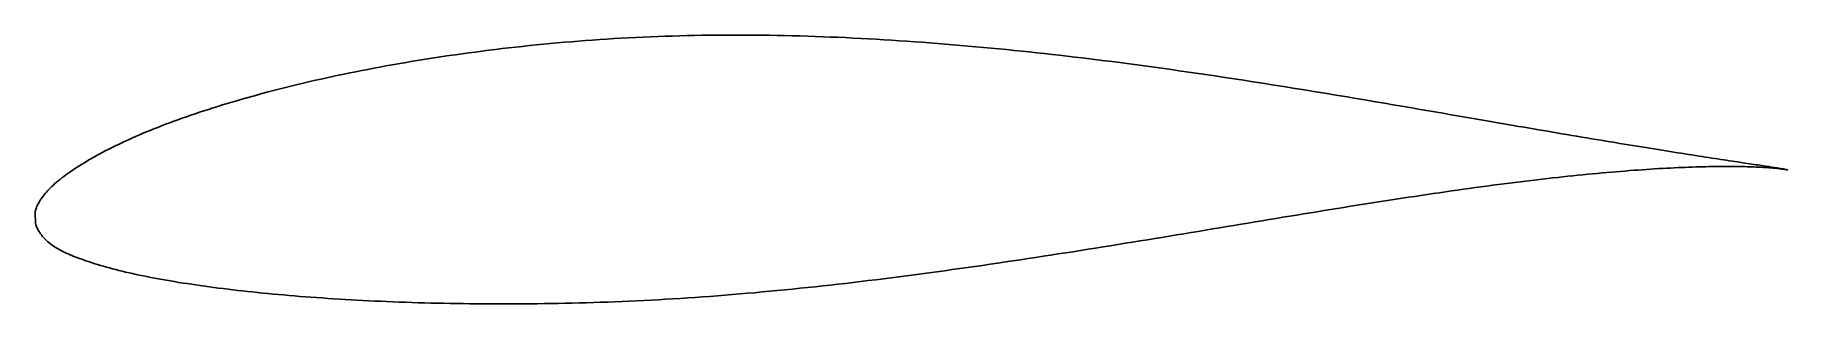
# Model space of a CAD drawing. Header units: metres. Extents: x -18 to 36.5, y -3 to 5.3.
import ezdxf

# ---------------------------------------------------------------- set-up
doc = ezdxf.new("R2010")
doc.units = ezdxf.units.M

msp = doc.modelspace()

# ---------------------------------------------------------------- linework, layer by layer
msp.add_lwpolyline([(36.487, 1.112), (36.486, 1.113), (36.483, 1.113), (36.478, 1.115), (36.47, 1.117), (36.461, 1.119), (36.45, 1.121), (36.436, 1.124), (36.42, 1.127), (36.403, 1.13), (36.383, 1.134), (36.361, 1.138), (36.337, 1.143), (36.311, 1.147), (36.283, 1.152), (36.253, 1.157), (36.22, 1.162), (36.186, 1.168), (36.15, 1.174), (36.111, 1.18), (36.071, 1.187), (36.028, 1.194), (35.984, 1.201), (35.937, 1.208), (35.889, 1.215), (35.838, 1.223), (35.785, 1.231), (35.73, 1.24), (35.674, 1.248), (35.615, 1.257), (35.554, 1.267), (35.491, 1.276), (35.426, 1.286), (35.359, 1.296), (35.29, 1.306), (35.22, 1.317), (35.147, 1.328), (35.072, 1.339), (34.995, 1.351), (34.916, 1.363), (34.836, 1.375), (34.753, 1.387), (34.668, 1.4), (34.582, 1.413), (34.493, 1.427), (34.403, 1.44), (34.31, 1.454), (34.216, 1.469), (34.12, 1.483), (34.022, 1.498), (33.921, 1.514), (33.82, 1.529), (33.716, 1.545), (33.61, 1.562), (33.502, 1.578), (33.393, 1.595), (33.282, 1.613), (33.169, 1.63), (33.054, 1.649), (32.937, 1.667), (32.818, 1.686), (32.698, 1.705), (32.576, 1.724), (32.452, 1.744), (32.326, 1.764), (32.198, 1.785), (32.069, 1.806), (31.938, 1.827), (31.805, 1.848), (31.671, 1.87), (31.535, 1.893), (31.397, 1.915), (31.257, 1.938), (31.116, 1.962), (30.973, 1.985), (30.828, 2.009), (30.681, 2.034), (30.533, 2.058), (30.384, 2.083), (30.233, 2.109), (30.08, 2.134), (29.925, 2.16), (29.769, 2.187), (29.612, 2.213), (29.452, 2.24), (29.292, 2.268), (29.129, 2.295), (28.966, 2.323), (28.8, 2.352), (28.633, 2.38), (28.465, 2.409), (28.295, 2.438), (28.124, 2.467), (27.951, 2.497), (27.777, 2.527), (27.602, 2.557), (27.425, 2.587), (27.246, 2.618), (27.066, 2.649), (26.885, 2.68), (26.703, 2.712), (26.519, 2.744), (26.334, 2.776), (26.147, 2.808), (25.96, 2.84), (25.771, 2.873), (25.58, 2.906), (25.389, 2.939), (25.196, 2.972), (25.002, 3.005), (24.807, 3.039), (24.61, 3.072), (24.412, 3.106), (24.214, 3.14), (24.014, 3.174), (23.813, 3.209), (23.61, 3.243), (23.407, 3.277), (23.203, 3.312), (22.997, 3.346), (22.791, 3.381), (22.583, 3.415), (22.375, 3.45), (22.165, 3.484), (21.955, 3.519), (21.743, 3.554), (21.53, 3.589), (21.317, 3.623), (21.103, 3.658), (20.887, 3.692), (20.671, 3.727), (20.454, 3.761), (20.236, 3.796), (20.018, 3.83), (19.798, 3.864), (19.578, 3.898), (19.356, 3.932), (19.135, 3.966), (18.912, 3.999), (18.688, 4.033), (18.464, 4.066), (18.239, 4.099), (18.014, 4.132), (17.788, 4.165), (17.561, 4.197), (17.333, 4.229), (17.105, 4.261), (16.876, 4.293), (16.647, 4.324), (16.417, 4.355), (16.187, 4.386), (15.956, 4.417), (15.724, 4.447), (15.493, 4.477), (15.26, 4.506), (15.027, 4.535), (14.794, 4.564), (14.56, 4.592), (14.326, 4.62), (14.092, 4.648), (13.857, 4.674), (13.622, 4.701), (13.386, 4.727), (13.15, 4.753), (12.914, 4.778), (12.678, 4.803), (12.441, 4.827), (12.204, 4.851), (11.967, 4.875), (11.73, 4.897), (11.492, 4.92), (11.254, 4.942), (11.016, 4.963), (10.778, 4.984), (10.54, 5.004), (10.302, 5.024), (10.064, 5.043), (9.826, 5.061), (9.587, 5.079), (9.349, 5.096), (9.111, 5.113), (8.872, 5.129), (8.634, 5.144), (8.396, 5.159), (8.158, 5.173), (7.92, 5.186), (7.682, 5.199), (7.444, 5.211), (7.206, 5.223), (6.969, 5.233), (6.731, 5.243), (6.494, 5.252), (6.257, 5.261), (6.021, 5.268), (5.784, 5.275), (5.548, 5.282), (5.312, 5.287), (5.077, 5.292), (4.842, 5.296), (4.607, 5.299), (4.372, 5.301), (4.138, 5.303), (3.905, 5.303), (3.671, 5.303), (3.438, 5.303), (3.206, 5.301), (2.974, 5.298), (2.743, 5.295), (2.512, 5.291), (2.281, 5.286), (2.052, 5.28), (1.822, 5.273), (1.594, 5.266), (1.366, 5.258), (1.138, 5.249), (0.911, 5.239), (0.685, 5.228), (0.46, 5.217), (0.235, 5.205), (0.011, 5.192), (-0.213, 5.178), (-0.436, 5.163), (-0.658, 5.148), (-0.879, 5.132), (-1.099, 5.115), (-1.319, 5.097), (-1.537, 5.078), (-1.755, 5.059), (-1.972, 5.039), (-2.189, 5.019), (-2.404, 4.997), (-2.618, 4.976), (-2.832, 4.953), (-3.045, 4.93), (-3.256, 4.906), (-3.467, 4.881), (-3.677, 4.856), (-3.885, 4.83), (-4.093, 4.804), (-4.3, 4.777), (-4.506, 4.75), (-4.71, 4.721), (-4.914, 4.693), (-5.116, 4.664), (-5.317, 4.634), (-5.518, 4.604), (-5.717, 4.573), (-5.915, 4.542), (-6.111, 4.51), (-6.307, 4.478), (-6.502, 4.445), (-6.695, 4.412), (-6.887, 4.378), (-7.077, 4.344), (-7.267, 4.309), (-7.455, 4.274), (-7.642, 4.238), (-7.828, 4.202), (-8.012, 4.165), (-8.195, 4.128), (-8.377, 4.091), (-8.557, 4.053), (-8.736, 4.015), (-8.914, 3.976), (-9.09, 3.937), (-9.265, 3.898), (-9.439, 3.858), (-9.611, 3.817), (-9.781, 3.776), (-9.95, 3.736), (-10.118, 3.694), (-10.284, 3.653), (-10.449, 3.611), (-10.612, 3.569), (-10.774, 3.526), (-10.934, 3.483), (-11.092, 3.44), (-11.249, 3.397), (-11.405, 3.353), (-11.559, 3.309), (-11.711, 3.265), (-11.862, 3.22), (-12.011, 3.176), (-12.159, 3.131), (-12.304, 3.086), (-12.449, 3.041), (-12.591, 2.995), (-12.732, 2.949), (-12.871, 2.903), (-13.009, 2.857), (-13.145, 2.811), (-13.279, 2.765), (-13.411, 2.718), (-13.542, 2.671), (-13.671, 2.624), (-13.798, 2.577), (-13.924, 2.53), (-14.047, 2.483), (-14.169, 2.436), (-14.29, 2.388), (-14.408, 2.34), (-14.525, 2.293), (-14.639, 2.245), (-14.752, 2.197), (-14.863, 2.149), (-14.973, 2.101), (-15.08, 2.052), (-15.186, 2.004), (-15.289, 1.956), (-15.391, 1.907), (-15.491, 1.859), (-15.589, 1.81), (-15.685, 1.762), (-15.78, 1.713), (-15.872, 1.665), (-15.963, 1.616), (-16.051, 1.568), (-16.138, 1.519), (-16.223, 1.471), (-16.305, 1.423), (-16.386, 1.376), (-16.465, 1.328), (-16.542, 1.281), (-16.617, 1.234), (-16.69, 1.187), (-16.761, 1.14), (-16.83, 1.094), (-16.898, 1.048), (-16.963, 1.002), (-17.026, 0.956), (-17.087, 0.911), (-17.146, 0.866), (-17.203, 0.821), (-17.259, 0.777), (-17.312, 0.732), (-17.363, 0.688), (-17.412, 0.644), (-17.459, 0.6), (-17.504, 0.557), (-17.547, 0.513), (-17.588, 0.47), (-17.627, 0.427), (-17.664, 0.385), (-17.699, 0.342), (-17.732, 0.3), (-17.763, 0.258), (-17.791, 0.217), (-17.818, 0.176), (-17.843, 0.136), (-17.865, 0.096), (-17.886, 0.057), (-17.905, 0.02), (-17.921, -0.017), (-17.936, -0.053), (-17.948, -0.086), (-17.959, -0.117), (-17.967, -0.145), (-17.974, -0.169), (-17.978, -0.188), (-17.981, -0.2), (-17.971, -0.548), (-17.97, -0.551), (-17.967, -0.559), (-17.961, -0.572), (-17.953, -0.592), (-17.943, -0.619), (-17.931, -0.65), (-17.916, -0.684), (-17.9, -0.72), (-17.881, -0.757), (-17.86, -0.794), (-17.837, -0.832), (-17.812, -0.87), (-17.785, -0.907), (-17.756, -0.944), (-17.725, -0.98), (-17.692, -1.016), (-17.657, -1.052), (-17.619, -1.087), (-17.58, -1.121), (-17.539, -1.155), (-17.495, -1.189), (-17.45, -1.222), (-17.403, -1.254), (-17.353, -1.286), (-17.302, -1.318), (-17.248, -1.349), (-17.193, -1.379), (-17.135, -1.409), (-17.076, -1.439), (-17.015, -1.468), (-16.951, -1.497), (-16.886, -1.526), (-16.818, -1.554), (-16.749, -1.582), (-16.678, -1.609), (-16.604, -1.637), (-16.529, -1.664), (-16.452, -1.691), (-16.372, -1.718), (-16.291, -1.745), (-16.208, -1.772), (-16.123, -1.799), (-16.036, -1.825), (-15.947, -1.852), (-15.856, -1.878), (-15.763, -1.904), (-15.669, -1.93), (-15.572, -1.956), (-15.474, -1.982), (-15.373, -2.007), (-15.271, -2.033), (-15.167, -2.058), (-15.061, -2.082), (-14.953, -2.107), (-14.844, -2.131), (-14.732, -2.155), (-14.619, -2.179), (-14.504, -2.202), (-14.387, -2.225), (-14.268, -2.248), (-14.148, -2.271), (-14.025, -2.293), (-13.901, -2.315), (-13.775, -2.336), (-13.648, -2.358), (-13.519, -2.379), (-13.388, -2.4), (-13.255, -2.42), (-13.12, -2.44), (-12.984, -2.46), (-12.846, -2.48), (-12.707, -2.499), (-12.565, -2.519), (-12.423, -2.538), (-12.278, -2.556), (-12.132, -2.574), (-11.984, -2.592), (-11.835, -2.61), (-11.684, -2.628), (-11.531, -2.645), (-11.377, -2.662), (-11.221, -2.678), (-11.064, -2.694), (-10.905, -2.711), (-10.745, -2.726), (-10.583, -2.742), (-10.419, -2.757), (-10.254, -2.771), (-10.088, -2.786), (-9.92, -2.8), (-9.751, -2.814), (-9.58, -2.827), (-9.408, -2.84), (-9.234, -2.853), (-9.059, -2.865), (-8.883, -2.877), (-8.705, -2.889), (-8.526, -2.9), (-8.345, -2.911), (-8.163, -2.922), (-7.98, -2.932), (-7.796, -2.942), (-7.61, -2.951), (-7.423, -2.96), (-7.235, -2.968), (-7.045, -2.977), (-6.854, -2.984), (-6.662, -2.992), (-6.469, -2.999), (-6.274, -3.005), (-6.079, -3.011), (-5.882, -3.017), (-5.684, -3.022), (-5.485, -3.027), (-5.285, -3.031), (-5.084, -3.035), (-4.881, -3.038), (-4.678, -3.041), (-4.473, -3.044), (-4.268, -3.046), (-4.061, -3.048), (-3.854, -3.049), (-3.645, -3.049), (-3.436, -3.05), (-3.225, -3.05), (-3.014, -3.049), (-2.801, -3.048), (-2.588, -3.046), (-2.374, -3.044), (-2.159, -3.041), (-1.943, -3.038), (-1.726, -3.034), (-1.509, -3.03), (-1.29, -3.025), (-1.071, -3.019), (-0.851, -3.013), (-0.631, -3.007), (-0.409, -2.999), (-0.187, -2.991), (0.036, -2.983), (0.259, -2.974), (0.484, -2.964), (0.709, -2.953), (0.934, -2.942), (1.16, -2.931), (1.387, -2.918), (1.614, -2.905), (1.842, -2.892), (2.071, -2.877), (2.3, -2.862), (2.529, -2.847), (2.759, -2.831), (2.99, -2.814), (3.221, -2.797), (3.452, -2.779), (3.684, -2.76), (3.916, -2.74), (4.149, -2.72), (4.382, -2.7), (4.616, -2.679), (4.849, -2.657), (5.083, -2.635), (5.318, -2.612), (5.552, -2.589), (5.787, -2.565), (6.022, -2.54), (6.258, -2.515), (6.494, -2.489), (6.729, -2.463), (6.965, -2.437), (7.202, -2.41), (7.438, -2.382), (7.674, -2.354), (7.911, -2.325), (8.148, -2.297), (8.384, -2.267), (8.621, -2.237), (8.858, -2.207), (9.095, -2.176), (9.332, -2.145), (9.569, -2.114), (9.806, -2.082), (10.043, -2.05), (10.279, -2.017), (10.516, -1.985), (10.752, -1.952), (10.989, -1.918), (11.225, -1.885), (11.461, -1.851), (11.697, -1.816), (11.933, -1.782), (12.169, -1.747), (12.404, -1.712), (12.639, -1.677), (12.874, -1.642), (13.109, -1.606), (13.343, -1.57), (13.577, -1.534), (13.811, -1.498), (14.044, -1.462), (14.277, -1.426), (14.509, -1.389), (14.741, -1.352), (14.973, -1.315), (15.205, -1.278), (15.435, -1.242), (15.666, -1.205), (15.896, -1.167), (16.125, -1.13), (16.354, -1.093), (16.582, -1.056), (16.81, -1.018), (17.037, -0.981), (17.264, -0.943), (17.49, -0.906), (17.715, -0.869), (17.94, -0.832), (18.164, -0.795), (18.387, -0.758), (18.61, -0.721), (18.832, -0.684), (19.053, -0.647), (19.274, -0.61), (19.494, -0.574), (19.713, -0.538), (19.931, -0.501), (20.149, -0.465), (20.365, -0.43), (20.581, -0.394), (20.796, -0.358), (21.01, -0.323), (21.223, -0.288), (21.435, -0.253), (21.647, -0.219), (21.857, -0.184), (22.066, -0.15), (22.275, -0.117), (22.482, -0.083), (22.689, -0.05), (22.894, -0.017), (23.099, 0.015), (23.302, 0.048), (23.505, 0.079), (23.706, 0.111), (23.906, 0.142), (24.105, 0.173), (24.303, 0.203), (24.5, 0.234), (24.696, 0.263), (24.89, 0.293), (25.084, 0.321), (25.276, 0.35), (25.467, 0.378), (25.656, 0.406), (25.845, 0.433), (26.032, 0.46), (26.218, 0.486), (26.403, 0.512), (26.586, 0.538), (26.768, 0.563), (26.949, 0.587), (27.129, 0.611), (27.307, 0.635), (27.483, 0.658), (27.659, 0.681), (27.833, 0.703), (28.005, 0.724), (28.176, 0.746), (28.346, 0.766), (28.514, 0.787), (28.681, 0.806), (28.847, 0.826), (29.011, 0.844), (29.173, 0.863), (29.334, 0.881), (29.493, 0.898), (29.651, 0.915), (29.807, 0.931), (29.962, 0.947), (30.115, 0.963), (30.267, 0.978), (30.417, 0.992), (30.566, 1.006), (30.712, 1.02), (30.858, 1.033), (31.001, 1.045), (31.143, 1.057), (31.283, 1.069), (31.422, 1.08), (31.559, 1.091), (31.694, 1.101), (31.828, 1.111), (31.96, 1.12), (32.09, 1.129), (32.218, 1.138), (32.345, 1.145), (32.47, 1.153), (32.593, 1.16), (32.714, 1.167), (32.834, 1.173), (32.952, 1.179), (33.068, 1.184), (33.182, 1.189), (33.295, 1.194), (33.405, 1.198), (33.514, 1.202), (33.621, 1.205), (33.726, 1.208), (33.829, 1.211), (33.931, 1.213), (34.03, 1.215), (34.128, 1.217), (34.224, 1.218), (34.317, 1.22), (34.409, 1.22), (34.499, 1.221), (34.588, 1.221), (34.674, 1.221), (34.758, 1.22), (34.84, 1.22), (34.921, 1.219), (34.999, 1.217), (35.076, 1.216), (35.15, 1.215), (35.223, 1.213), (35.293, 1.211), (35.362, 1.208), (35.429, 1.206), (35.493, 1.203), (35.556, 1.201), (35.617, 1.198), (35.675, 1.195), (35.732, 1.192), (35.786, 1.188), (35.839, 1.185), (35.89, 1.182), (35.938, 1.178), (35.985, 1.174), (36.029, 1.171), (36.072, 1.167), (36.112, 1.163), (36.15, 1.16), (36.187, 1.156), (36.221, 1.152), (36.253, 1.149), (36.283, 1.145), (36.311, 1.142), (36.337, 1.138), (36.361, 1.135), (36.383, 1.132), (36.403, 1.129), (36.42, 1.126), (36.436, 1.123), (36.45, 1.121), (36.461, 1.118), (36.47, 1.116), (36.478, 1.115), (36.483, 1.113), (36.486, 1.113), (36.487, 1.112)], close=True)

doc.saveas('drawing.dxf')
